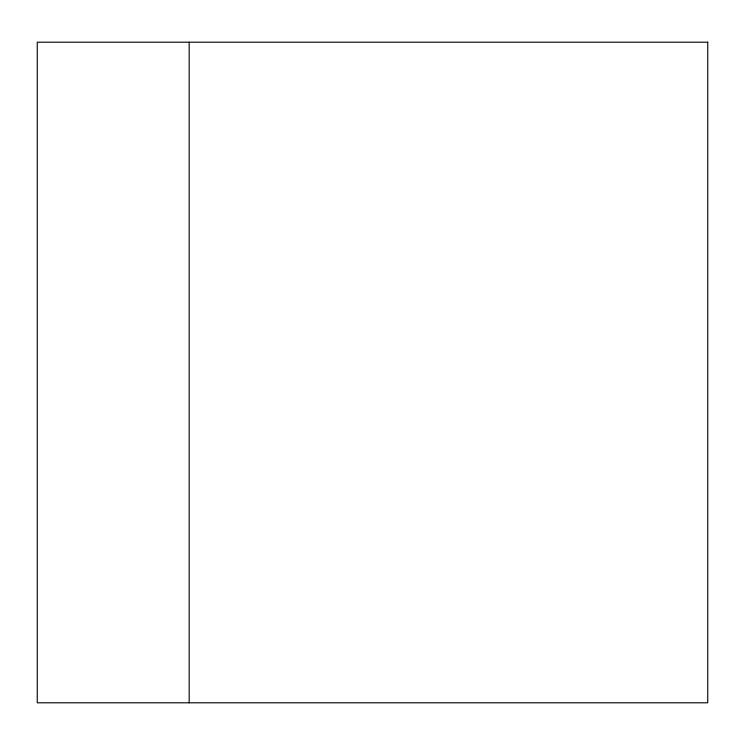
<?xml version="1.0" encoding="UTF-8"?>
<svg xmlns="http://www.w3.org/2000/svg" width="745" height="745" viewBox="0 0 745 745"><rect width="100%" height="100%" fill="white"/><g stroke="black" fill="none" stroke-linecap="round" stroke-linejoin="round"><path stroke-width="1.12" d="M189.183 42.204L189.183 702.796M707.75 42.204L37.25 42.204L37.25 702.796L707.75 702.796L707.75 42.204"/></g></svg>
